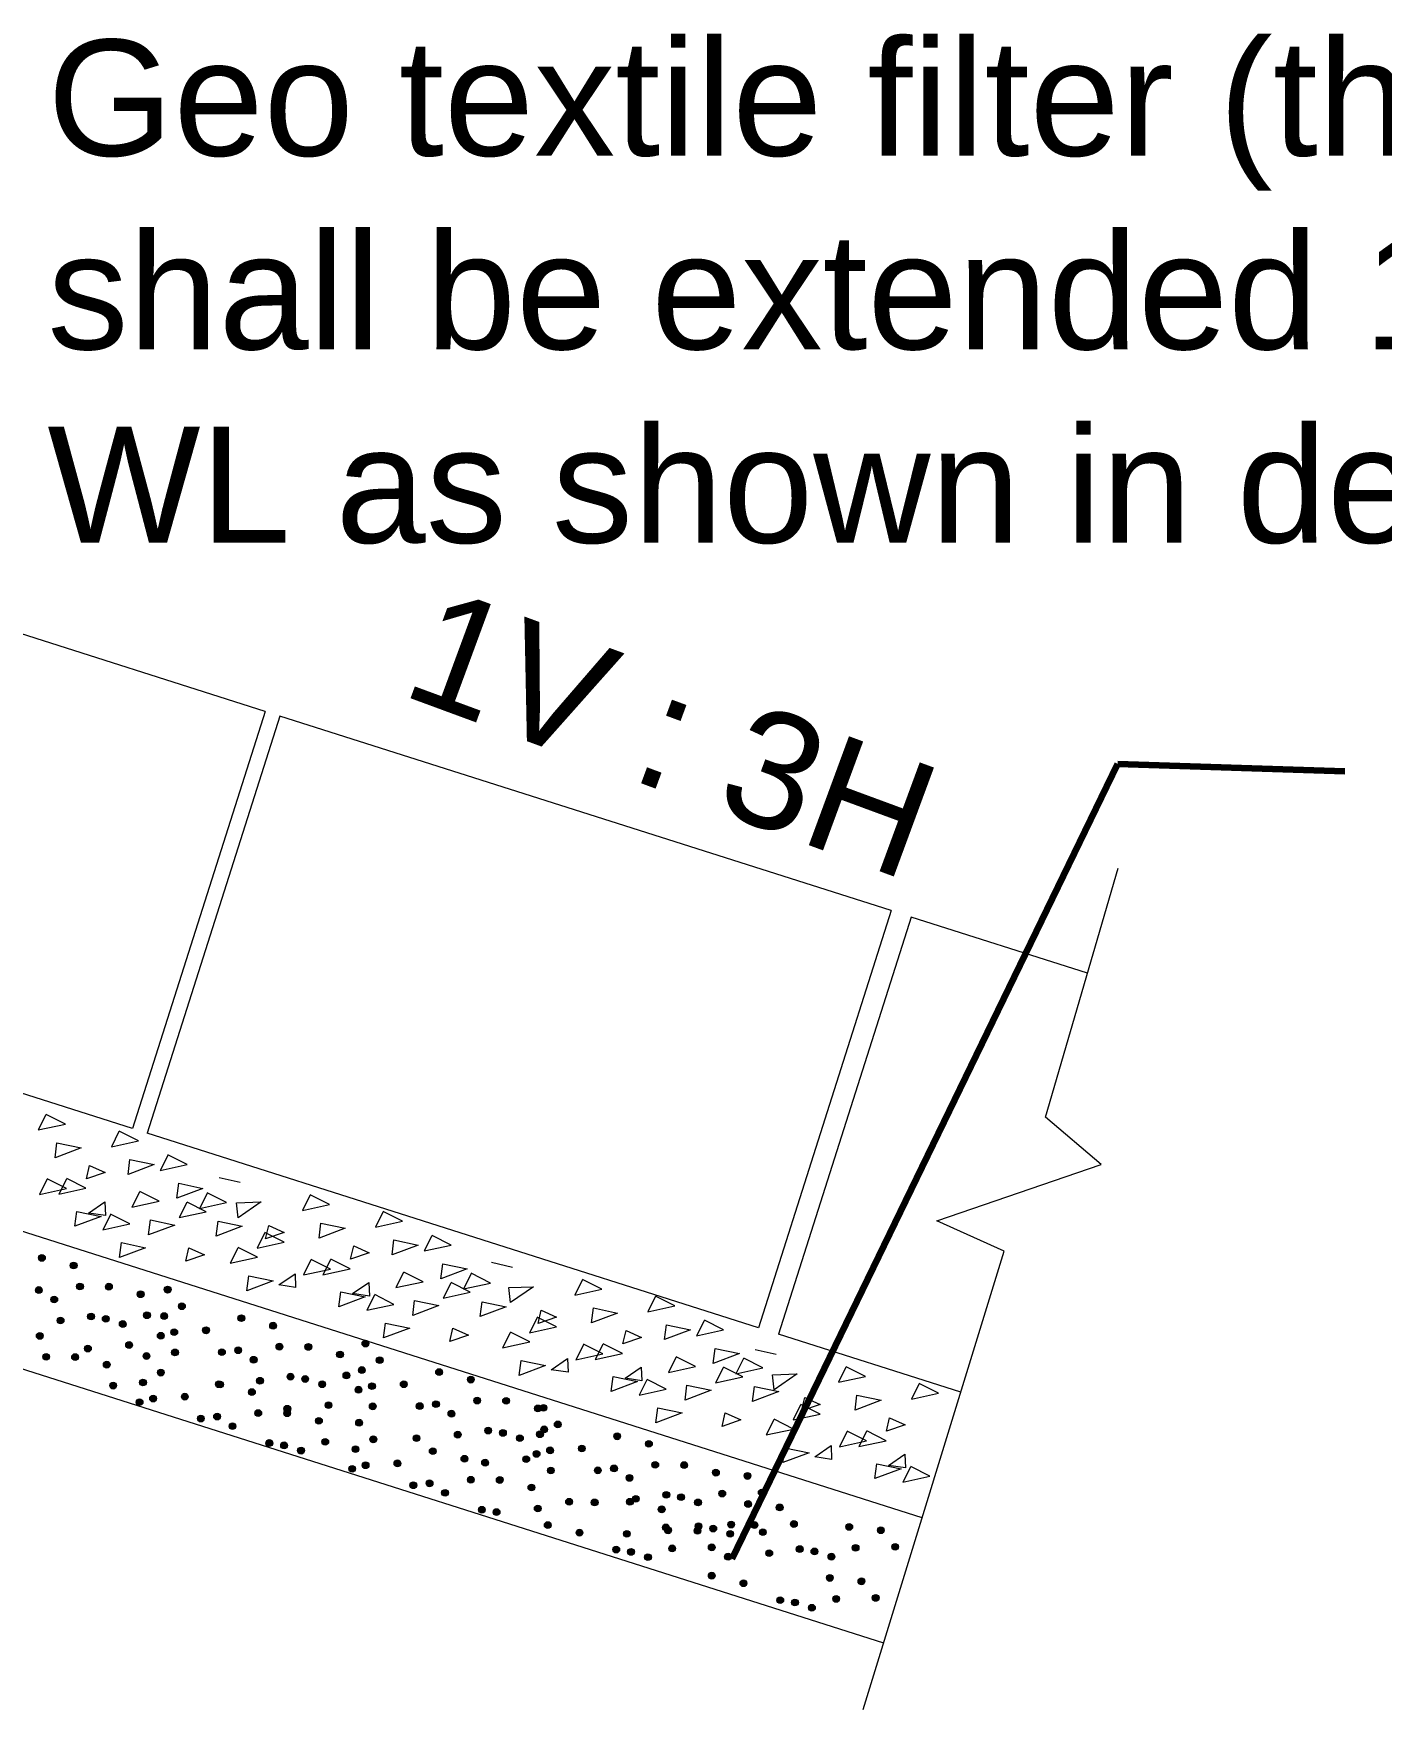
# Model space of a CAD drawing. Header units: inches. Extents: x 15 to 141071, y -30183 to 14738.
# Drawn here: x 37087 to 37904, y 322 to 1338 of the extents above; entities that cross this region are included whole.
import ezdxf

# ---------------------------------------------------------------- set-up
doc = ezdxf.new("R2010")
doc.units = ezdxf.units.IN
doc.header["$MEASUREMENT"] = 0
doc.layers.add('LINE', color=7, linetype='Continuous')
doc.styles.get("Standard").update_dxf_attribs({"font": 'arial.ttf'})
doc.dimstyles.get("Standard").update_dxf_attribs({"dimtxt": 0.18, "dimasz": 0.18, "dimexe": 0.18, "dimexo": 0.0625, "dimgap": 0.09, "dimtad": 0, "dimtih": 1, "dimtoh": 1, "dimdec": 4, "dimzin": 0, "dimdsep": 46, "dimtxsty": 'Standard', "dimcen": 0.09, "dimadec": 0, "dimazin": 0, "dimtfac": 1, "dimtdec": 4, "dimtofl": 0, "dimtmove": 0, "dimatfit": 3, "dimfxl": 1, "dimtolj": 1, "dimtzin": 0, "dimarcsym": 0})

msp = doc.modelspace()

# ---------------------------------------------------------------- hatches: boundary and pattern name
at = {"layer": 'LINE', "lineweight": 20, "ltscale": 0.5}
for points in [[(37093.809881, 595.09429, -1), (37089.95073, 596.472958, -1)], [(37113.036838, 590.501052, -1), (37109.177687, 591.87972, -1)], [(37116.885097, 577.787014, -1), (37113.025946, 579.165683, -1)], [(37134.43438, 577.658151, -1), (37130.575229, 579.036819, -1)], [(37091.901627, 575.634178, -1), (37088.042476, 577.012846, -1)], [(37101.269639, 569.857971, -1), (37097.410488, 571.236639, -1)], [(37153.661337, 573.064913, -1), (37149.802186, 574.443581, -1)], [(37170.167624, 576.705301, -1), (37166.080381, 576.408288, -1)], [(37105.117898, 557.143934, -1), (37101.258747, 558.522602, -1)], [(37123.593282, 559.607401, -1), (37119.734131, 560.98607, -1)], [(37132.526126, 558.198039, -1), (37128.666974, 559.576708, -1)], [(37157.509595, 560.350876, -1), (37153.650444, 561.729544, -1)], [(37168.026235, 560.664744, -1), (37163.938992, 560.367732, -1)], [(37178.822019, 566.627737, -1), (37174.734776, 566.330724, -1)], [(37214.737407, 558.590481, -1), (37210.878256, 559.969149, -1)], [(37092.506397, 547.816879, -1), (37088.647246, 549.195547, -1)], [(37142.820239, 555.014163, -1), (37138.961088, 556.392832, -1)], [(37165.964296, 548.735279, -1), (37161.877053, 548.438266, -1)], [(37174.149823, 550.896455, -1), (37170.06258, 550.599442, -1)], [(37193.420283, 552.049658, -1), (37189.33304, 551.752646, -1)], [(37233.964364, 553.997243, -1), (37230.105213, 555.375911, -1)], [(37121.685028, 540.14729, -1), (37117.825877, 541.525958, -1)], [(37146.668498, 542.300126, -1), (37142.809347, 543.678794, -1)], [(37174.618691, 538.657715, -1), (37170.531448, 538.360702, -1)], [(37202.970208, 537.9474, -1), (37199.111057, 539.326068, -1)], [(37212.829153, 539.130369, -1), (37208.970002, 540.509038, -1)], [(37237.812622, 541.283206, -1), (37233.953471, 542.661874, -1)], [(37255.361906, 541.154342, -1), (37251.502755, 542.53301, -1)], [(37274.588863, 536.561104, -1), (37270.729712, 537.939772, -1)], [(37290.090029, 544.012885, -1), (37286.002786, 543.715872, -1)], [(37096.354656, 535.102842, -1), (37092.495505, 536.48151, -1)], [(37113.903939, 534.973978, -1), (37110.044788, 536.352646, -1)], [(37133.130896, 530.38074, -1), (37129.271745, 531.759408, -1)], [(37157.350167, 536.463411, -1), (37153.262923, 536.166398, -1)], [(37222.197165, 533.354162, -1), (37218.338014, 534.732831, -1)], [(37287.94864, 527.972329, -1), (37283.861397, 527.675316, -1)], [(37298.744424, 533.935322, -1), (37294.657181, 533.638309, -1)], [(37334.659812, 525.898065, -1), (37330.800661, 527.276734, -1)], [(37136.979154, 517.666703, -1), (37133.120003, 519.045371, -1)], [(37155.208778, 520.422854, -1), (37151.121535, 520.125841, -1)], [(37166.004562, 526.385847, -1), (37161.917318, 526.088834, -1)], [(37201.061954, 518.487288, -1), (37197.202803, 519.865957, -1)], [(37201.91995, 518.348591, -1), (37198.060799, 519.727259, -1)], [(37226.045423, 520.640125, -1), (37222.186272, 522.018793, -1)], [(37244.520808, 523.103592, -1), (37240.661657, 524.482261, -1)], [(37253.453651, 521.69423, -1), (37249.5945, 523.072899, -1)], [(37263.747765, 518.510355, -1), (37259.888614, 519.889023, -1)], [(37278.437121, 523.847067, -1), (37274.57797, 525.225735, -1)], [(37294.072228, 518.204039, -1), (37289.984985, 517.907027, -1)], [(37313.342688, 519.357243, -1), (37309.255445, 519.06023, -1)], [(37353.886769, 521.304828, -1), (37350.027618, 522.683496, -1)], [(37153.146839, 508.493389, -1), (37149.059596, 508.196376, -1)], [(37161.332366, 510.654565, -1), (37157.245123, 510.357552, -1)], [(37180.602826, 511.807768, -1), (37176.515583, 511.510755, -1)], [(37221.146907, 513.755353, -1), (37217.287756, 515.134021, -1)], [(37267.596023, 505.796317, -1), (37263.736872, 507.174986, -1)], [(37285.886701, 516.042863, -1), (37281.799458, 515.74585, -1)], [(37332.751558, 506.437954, -1), (37328.892407, 507.816622, -1)], [(37357.735027, 508.59079, -1), (37353.875876, 509.969458, -1)], [(37375.284311, 508.461926, -1), (37371.42516, 509.840595, -1)], [(37190.152751, 497.70551, -1), (37186.2936, 499.084178, -1)], [(37200.011696, 498.888479, -1), (37196.152545, 500.267147, -1)], [(37224.995165, 501.041315, -1), (37221.136014, 502.419984, -1)], [(37242.544449, 500.912452, -1), (37238.685298, 502.29112, -1)], [(37242.612554, 503.643481, -1), (37238.753403, 505.022149, -1)], [(37261.771406, 496.319214, -1), (37257.912255, 497.697882, -1)], [(37286.226968, 496.031319, -1), (37282.139725, 495.734306, -1)], [(37294.541096, 505.9653, -1), (37290.453853, 505.668287, -1)], [(37322.892613, 505.254984, -1), (37319.033462, 506.633653, -1)], [(37342.11957, 500.661747, -1), (37338.260419, 502.040415, -1)], [(37394.511268, 503.868689, -1), (37390.652117, 505.247357, -1)], [(37398.08332, 505.072293, -1), (37393.996077, 504.775281, -1)], [(37209.379708, 493.112272, -1), (37205.520557, 494.49094, -1)], [(37294.881363, 485.953755, -1), (37290.79412, 485.656742, -1)], [(37320.984359, 485.794873, -1), (37317.125208, 487.173541, -1)], [(37345.967828, 487.947709, -1), (37342.108677, 489.326377, -1)], [(37364.443213, 490.411177, -1), (37360.584062, 491.789845, -1)], [(37373.376056, 489.001815, -1), (37369.516905, 490.380483, -1)], [(37383.67017, 485.817939, -1), (37379.811019, 487.196607, -1)], [(37395.941932, 489.031737, -1), (37391.854689, 488.734724, -1)], [(37398.359526, 491.154651, -1), (37394.500375, 492.533319, -1)], [(37406.737715, 494.99473, -1), (37402.650472, 494.697717, -1)], [(37442.653104, 486.957473, -1), (37438.793953, 488.336142, -1)], [(37231.703351, 482.861702, -1), (37227.8442, 484.24037, -1)], [(37240.636194, 481.45234, -1), (37236.777043, 482.831009, -1)], [(37250.930308, 478.268464, -1), (37247.071157, 479.647133, -1)], [(37265.619664, 483.605177, -1), (37261.760513, 484.983845, -1)], [(37284.08558, 479.990762, -1), (37279.998336, 479.69375, -1)], [(37330.796751, 477.916499, -1), (37326.9376, 479.295167, -1)], [(37393.879993, 477.102271, -1), (37389.79275, 476.805259, -1)], [(37402.065519, 479.263448, -1), (37397.978276, 478.966435, -1)], [(37421.335979, 480.416651, -1), (37417.248736, 480.119638, -1)], [(37461.88006, 482.364236, -1), (37458.020909, 483.742904, -1)], [(37282.02364, 468.061297, -1), (37277.936397, 467.764284, -1)], [(37290.209167, 470.222473, -1), (37286.121924, 469.92546, -1)], [(37309.479627, 471.375676, -1), (37305.392384, 471.078664, -1)], [(37350.023708, 473.323261, -1), (37346.164557, 474.701929, -1)], [(37362.534959, 470.951065, -1), (37358.675808, 472.329734, -1)], [(37387.518428, 473.103902, -1), (37383.659277, 474.48257, -1)], [(37402.534388, 467.024708, -1), (37398.447145, 466.727695, -1)], [(37430.885905, 466.314393, -1), (37427.026754, 467.693061, -1)], [(37440.744849, 467.497362, -1), (37436.885698, 468.87603, -1)], [(37465.728319, 469.650198, -1), (37461.869168, 471.028867, -1)], [(37483.277602, 469.521335, -1), (37479.418451, 470.900003, -1)], [(37502.504559, 464.928097, -1), (37498.645408, 466.306765, -1)], [(37319.029552, 457.273418, -1), (37315.170401, 458.652086, -1)], [(37328.888497, 458.456387, -1), (37325.029346, 459.835056, -1)], [(37353.871966, 460.609224, -1), (37350.012815, 461.987892, -1)], [(37371.42125, 460.48036, -1), (37367.562099, 461.859028, -1)], [(37390.648207, 455.887122, -1), (37386.789056, 457.265791, -1)], [(37450.112861, 461.721155, -1), (37446.25371, 463.099823, -1)], [(37521.778238, 463.740612, -1), (37517.690995, 463.4436, -1)], [(37338.256509, 452.68018, -1), (37334.397358, 454.058849, -1)], [(37413.588417, 448.100451, -1), (37409.501174, 447.803438, -1)], [(37428.97765, 446.854281, -1), (37425.118499, 448.232949, -1)], [(37450.40307, 447.265455, -1), (37446.543919, 448.644123, -1)], [(37453.96112, 449.007117, -1), (37450.101969, 450.385786, -1)], [(37472.436505, 451.470585, -1), (37468.577354, 452.849253, -1)], [(37481.369348, 450.061223, -1), (37477.510197, 451.439891, -1)], [(37491.663461, 446.877347, -1), (37487.80431, 448.256016, -1)], [(37506.352817, 452.214059, -1), (37502.493666, 453.592728, -1)], [(37522.021725, 445.879159, -1), (37518.162574, 447.257827, -1)], [(37530.432633, 453.663049, -1), (37526.34539, 453.366036, -1)], [(37360.580152, 442.42961, -1), (37356.721001, 443.808279, -1)], [(37369.512995, 441.020248, -1), (37365.653844, 442.398917, -1)], [(37394.496465, 443.173085, -1), (37390.637314, 444.551753, -1)], [(37469.630027, 442.672217, -1), (37465.770876, 444.050885, -1)], [(37541.295403, 444.691675, -1), (37537.20816, 444.394662, -1)], [(37400.54603, 433.115551, -1), (37396.686879, 434.494219, -1)], [(37419.772986, 428.522313, -1), (37415.913835, 429.900981, -1)], [(37448.494816, 427.805343, -1), (37444.635665, 429.184012, -1)], [(37472.164684, 431.729255, -1), (37468.305533, 433.107923, -1)], [(37473.478285, 429.95818, -1), (37469.619134, 431.336848, -1)], [(37491.438363, 430.541771, -1), (37487.35112, 430.244758, -1)], [(37491.95367, 432.421647, -1), (37488.094519, 433.800316, -1)], [(37500.886513, 431.012285, -1), (37497.027362, 432.390954, -1)], [(37511.180627, 427.82841, -1), (37507.321476, 429.207078, -1)], [(37511.770031, 433.40962, -1), (37507.91088, 434.788288, -1)], [(37525.869983, 433.165122, -1), (37522.010832, 434.54379, -1)], [(37530.996987, 428.816382, -1), (37527.137836, 430.19505, -1)], [(37549.949798, 434.614111, -1), (37545.862555, 434.317098, -1)], [(37583.388685, 432.023324, -1), (37579.529534, 433.401992, -1)], [(37602.662364, 430.83584, -1), (37598.575121, 430.538827, -1)], [(37442.09663, 418.271743, -1), (37438.237479, 419.650412, -1)], [(37451.029473, 416.862381, -1), (37447.170322, 418.24105, -1)], [(37476.012943, 419.015218, -1), (37472.153792, 420.393886, -1)], [(37500.092758, 420.464207, -1), (37496.005515, 420.167194, -1)], [(37509.861776, 413.949508, -1), (37506.002625, 415.328177, -1)], [(37534.845246, 416.102345, -1), (37530.986095, 417.481013, -1)], [(37553.320631, 418.565812, -1), (37549.46148, 419.94448, -1)], [(37562.253474, 417.15645, -1), (37558.394323, 418.535118, -1)], [(37572.547587, 413.972574, -1), (37568.688437, 415.351243, -1)], [(37587.236944, 419.309287, -1), (37583.377793, 420.687955, -1)], [(37611.316759, 420.758276, -1), (37607.229516, 420.461263, -1)], [(37461.323586, 413.678506, -1), (37457.464436, 415.057174, -1)], [(37499.970917, 402.445893, -1), (37496.111766, 403.824562, -1)], [(37519.197873, 397.852656, -1), (37515.338722, 399.231324, -1)], [(37571.589571, 401.059598, -1), (37567.73042, 402.438266, -1)], [(37590.86325, 399.872113, -1), (37586.776007, 399.5751, -1)], [(37541.521517, 387.602086, -1), (37537.662366, 388.980754, -1)], [(37550.45436, 386.192724, -1), (37546.595209, 387.571392, -1)], [(37575.43783, 388.34556, -1), (37571.578679, 389.724228, -1)], [(37599.517645, 389.79455, -1), (37595.430402, 389.497537, -1)], [(37560.748473, 383.008848, -1), (37556.889323, 384.387516, -1)]]:
    msp.add_hatch(color=7, dxfattribs=at).paths.add_polyline_path(points)

# ---------------------------------------------------------------- linework, layer by layer
at = {"layer": 'LINE', "color": 7, "lineweight": 20, "ltscale": 0.5}
for p, q in [((37227.237755, 927.06778), (36850.315621, 1046.961376)), ((37227.237755, 927.06778), (37146.809425, 674.216759)), ((37236.201126, 924.216659), (37155.772796, 671.365637)), ((37606.793372, 806.336511), (37236.201126, 924.216659)), ((37606.793372, 806.336511), (37526.365042, 553.48549)), ((37146.809425, 674.216759), (36769.887291, 794.110354)), ((37618.984053, 802.458828), (37538.555722, 549.607807)), ((37725.92523, 768.442354), (37618.984053, 802.458828)), ((37625.733427, 438.286108), (36525.346778, 788.303525)), ((37602.316839, 362.142889), (36501.93019, 712.160305)), ((37094.278715, 682.478601), (37089.693822, 673.363053)), ((37106.125413, 676.951147), (37094.451784, 682.822692)), ((37089.693822, 673.363053), (37106.125413, 676.951147)), ((37138.563689, 672.338638), (37133.978796, 663.22309)), ((37150.410387, 666.811185), (37138.736759, 672.682729)), ((37526.365042, 553.48549), (37155.772796, 671.365637)), ((37099.81678, 656.553564), (37100.971927, 665.613661)), ((37115.678519, 662.533076), (37099.81678, 656.553564)), ((37100.971927, 665.613661), (37115.678519, 662.533076)), ((37133.978796, 663.22309), (37150.410387, 666.811185)), ((37118.92013, 643.775775), (37120.81079, 651.877522)), ((37120.81079, 651.877522), (37130.202569, 647.645561)), ((37144.101755, 646.413602), (37145.256901, 655.473698)), ((37159.963493, 652.393113), (37144.101755, 646.413602)), ((37145.256901, 655.473698), (37159.963493, 652.393113)), ((37168.14741, 657.900263), (37163.562517, 648.784715)), ((37163.562517, 648.784715), (37179.994108, 652.372809)), ((37179.994108, 652.372809), (37168.320479, 658.244354)), ((37094.911955, 643.346257), (37090.327062, 634.230709)), ((37106.758653, 637.818803), (37095.085025, 643.690348)), ((37106.759393, 643.50828), (37102.1745, 634.392732)), ((37118.606091, 637.980827), (37106.932462, 643.852371)), ((37130.202569, 647.645561), (37118.92013, 643.775775)), ((37173.685475, 631.975226), (37174.840622, 641.035323)), ((37174.840622, 641.035323), (37189.547214, 637.954737)), ((37212.127739, 641.412885), (37199.387924, 644.319041)), ((37090.327062, 634.230709), (37106.758653, 637.818803)), ((37102.1745, 634.392732), (37118.606091, 637.980827)), ((37151.05129, 635.676708), (37146.466397, 626.561161)), ((37146.466397, 626.561161), (37162.897988, 630.149255)), ((37162.897988, 630.149255), (37151.224359, 636.020799)), ((37189.547214, 637.954737), (37173.685475, 631.975226)), ((37191.982842, 634.887953), (37187.397949, 625.772405)), ((37203.82954, 629.3605), (37192.155911, 635.232044)), ((37254.390289, 633.695916), (37249.805396, 624.580368)), ((37266.236987, 628.168462), (37254.563359, 634.040007)), ((37111.848392, 614.954655), (37113.003539, 624.014751)), ((37127.71013, 620.934166), (37111.848392, 614.954655)), ((37113.003539, 624.014751), (37127.71013, 620.934166)), ((37120.189368, 622.999773), (37130.016344, 629.759893)), ((37130.373049, 621.448114), (37120.189368, 622.999773)), ((37133.387492, 621.948495), (37128.802599, 612.832948)), ((37130.016344, 629.759893), (37130.373049, 621.448114)), ((37145.23419, 616.421042), (37133.560561, 622.292586)), ((37179.702552, 629.32773), (37175.117658, 620.212183)), ((37175.117658, 620.212183), (37191.54925, 623.800277)), ((37191.54925, 623.800277), (37179.875621, 629.671821)), ((37187.397949, 625.772405), (37203.82954, 629.3605)), ((37209.838289, 629.171339), (37224.854721, 629.701072)), ((37210.885708, 620.098158), (37209.838289, 629.171339)), ((37224.854721, 629.701072), (37210.885708, 620.098158)), ((37249.805396, 624.580368), (37266.236987, 628.168462)), ((37298.675264, 623.555953), (37294.09037, 614.440405)), ((37310.521961, 618.0285), (37298.848333, 623.900044)), ((37128.802599, 612.832948), (37145.23419, 616.421042)), ((37156.589355, 609.751672), (37157.744502, 618.811768)), ((37172.451094, 615.731183), (37156.589355, 609.751672)), ((37157.744502, 618.811768), (37172.451094, 615.731183)), ((37197.520907, 608.962917), (37198.676054, 618.023013)), ((37213.382645, 614.942428), (37197.520907, 608.962917)), ((37198.676054, 618.023013), (37213.382645, 614.942428)), ((37226.948726, 610.87416), (37222.363833, 601.758613)), ((37238.795424, 605.346707), (37227.121795, 611.218251)), ((37227.539432, 607.33), (37229.430093, 615.431747)), ((37238.821871, 611.199786), (37227.539432, 607.33)), ((37229.430093, 615.431747), (37238.821871, 611.199786)), ((37259.928355, 607.77088), (37261.083501, 616.830976)), ((37275.790093, 613.750391), (37259.928355, 607.77088)), ((37261.083501, 616.830976), (37275.790093, 613.750391)), ((37294.09037, 614.440405), (37310.521961, 618.0285)), ((37138.925557, 596.023459), (37140.080704, 605.083555)), ((37154.787296, 602.00297), (37138.925557, 596.023459)), ((37140.080704, 605.083555), (37154.787296, 602.00297)), ((37179.089049, 593.836481), (37180.97971, 601.938228)), ((37180.97971, 601.938228), (37190.371488, 597.706267)), ((37210.66638, 601.795651), (37206.081487, 592.680103)), ((37222.513078, 596.268198), (37210.839449, 602.139742)), ((37222.363833, 601.758613), (37238.795424, 605.346707)), ((37279.031704, 594.99309), (37280.922364, 603.094837)), ((37280.922364, 603.094837), (37290.314143, 598.862876)), ((37304.213329, 597.630917), (37305.368475, 606.691013)), ((37320.075067, 603.610428), (37304.213329, 597.630917)), ((37305.368475, 606.691013), (37320.075067, 603.610428)), ((37328.258984, 609.117578), (37323.674091, 600.00203)), ((37323.674091, 600.00203), (37340.105682, 603.590124)), ((37340.105682, 603.590124), (37328.432053, 609.461669)), ((37190.371488, 597.706267), (37179.089049, 593.836481)), ((37206.081487, 592.680103), (37222.513078, 596.268198)), ((37255.02353, 594.563572), (37250.438636, 585.448024)), ((37266.870227, 589.036118), (37255.196599, 594.907663)), ((37266.870967, 594.725595), (37262.286074, 585.610047)), ((37278.717665, 589.198142), (37267.044036, 595.069686)), ((37290.314143, 598.862876), (37279.031704, 594.99309)), ((37333.797049, 583.192541), (37334.952196, 592.252638)), ((37334.952196, 592.252638), (37349.658788, 589.172052)), ((37377.302454, 590.028453), (37364.562639, 592.934609)), ((37216.204445, 575.870615), (37217.359592, 584.930711)), ((37232.066183, 581.850126), (37216.204445, 575.870615)), ((37217.359592, 584.930711), (37232.066183, 581.850126)), ((37235.559979, 579.420071), (37245.386955, 586.180191)), ((37245.74366, 577.868412), (37235.559979, 579.420071)), ((37245.386955, 586.180191), (37245.74366, 577.868412)), ((37250.438636, 585.448024), (37266.870227, 589.036118)), ((37262.286074, 585.610047), (37278.717665, 589.198142)), ((37280.300942, 574.217088), (37290.127919, 580.977208)), ((37290.127919, 580.977208), (37290.484623, 572.665429)), ((37311.162864, 586.894024), (37306.577971, 577.778476)), ((37306.577971, 577.778476), (37323.009562, 581.36657)), ((37323.009562, 581.36657), (37311.335933, 587.238115)), ((37349.658788, 589.172052), (37333.797049, 583.192541)), ((37339.814126, 580.545045), (37335.229233, 571.429498)), ((37351.660824, 575.017592), (37339.987195, 580.889136)), ((37352.094416, 586.105268), (37347.509523, 576.98972)), ((37347.509523, 576.98972), (37363.941114, 580.577815)), ((37363.941114, 580.577815), (37352.267485, 586.449359)), ((37419.565004, 582.311484), (37414.980111, 573.195936)), ((37431.411702, 576.78403), (37419.738074, 582.655575)), ((37271.959966, 566.17197), (37273.115113, 575.232066)), ((37287.821705, 572.151481), (37271.959966, 566.17197)), ((37273.115113, 575.232066), (37287.821705, 572.151481)), ((37290.484623, 572.665429), (37280.300942, 574.217088)), ((37293.499066, 573.16581), (37288.914173, 564.050263)), ((37305.345764, 567.638357), (37293.672135, 573.509901)), ((37316.700929, 560.968987), (37317.856076, 570.029083)), ((37317.856076, 570.029083), (37332.562668, 566.948498)), ((37335.229233, 571.429498), (37351.660824, 575.017592)), ((37357.632481, 560.180232), (37358.787628, 569.240328)), ((37358.787628, 569.240328), (37373.49422, 566.159743)), ((37375.013004, 577.786907), (37390.029436, 578.31664)), ((37376.060423, 568.713726), (37375.013004, 577.786907)), ((37390.029436, 578.31664), (37376.060423, 568.713726)), ((37414.980111, 573.195936), (37431.411702, 576.78403)), ((37463.849979, 572.171521), (37459.265085, 563.055973)), ((37475.696676, 566.644068), (37464.023048, 572.515612)), ((37288.914173, 564.050263), (37305.345764, 567.638357)), ((37332.562668, 566.948498), (37316.700929, 560.968987)), ((37373.49422, 566.159743), (37357.632481, 560.180232)), ((37392.123441, 559.489728), (37387.538548, 550.374181)), ((37403.970139, 553.962275), (37392.29651, 559.833819)), ((37392.714147, 555.945568), (37394.604808, 564.047315)), ((37403.996586, 559.815354), (37392.714147, 555.945568)), ((37394.604808, 564.047315), (37403.996586, 559.815354)), ((37425.10307, 556.386447), (37426.258216, 565.446544)), ((37440.964808, 562.365958), (37425.10307, 556.386447)), ((37426.258216, 565.446544), (37440.964808, 562.365958)), ((37459.265085, 563.055973), (37475.696676, 566.644068)), ((37299.037131, 547.240774), (37300.192278, 556.30087)), ((37314.89887, 553.220285), (37299.037131, 547.240774)), ((37300.192278, 556.30087), (37314.89887, 553.220285)), ((37339.200623, 545.053796), (37341.091284, 553.155543)), ((37350.483062, 548.923582), (37339.200623, 545.053796)), ((37341.091284, 553.155543), (37350.483062, 548.923582)), ((37375.841095, 550.411219), (37371.256202, 541.295671)), ((37387.687793, 544.883766), (37376.014164, 550.75531)), ((37387.538548, 550.374181), (37403.970139, 553.962275)), ((37444.206419, 543.608658), (37446.097079, 551.710405)), ((37446.097079, 551.710405), (37455.488858, 547.478444)), ((37469.388044, 546.246485), (37470.54319, 555.306581)), ((37485.249782, 552.225996), (37469.388044, 546.246485)), ((37470.54319, 555.306581), (37485.249782, 552.225996)), ((37493.433699, 557.733145), (37488.848806, 548.617598)), ((37488.848806, 548.617598), (37505.280397, 552.205692)), ((37505.280397, 552.205692), (37493.606768, 558.077236)), ((37649.150016, 514.429328), (37538.555722, 549.607807)), ((37371.256202, 541.295671), (37387.687793, 544.883766)), ((37420.198245, 543.179139), (37415.613351, 534.063592)), ((37432.044942, 537.651686), (37420.371314, 543.52323)), ((37432.045682, 543.341163), (37427.460789, 534.225615)), ((37443.89238, 537.81371), (37432.218752, 543.685254)), ((37455.488858, 547.478444), (37444.206419, 543.608658)), ((37498.971764, 531.808109), (37500.126911, 540.868205)), ((37500.126911, 540.868205), (37514.833503, 537.78762)), ((37537.152803, 537.200105), (37524.412987, 540.10626)), ((37381.37916, 524.486183), (37382.534307, 533.546279)), ((37397.240898, 530.465694), (37381.37916, 524.486183)), ((37382.534307, 533.546279), (37397.240898, 530.465694)), ((37400.734694, 528.035639), (37410.56167, 534.795758)), ((37410.56167, 534.795758), (37410.918375, 526.48398)), ((37415.613351, 534.063592), (37432.044942, 537.651686)), ((37427.460789, 534.225615), (37443.89238, 537.81371)), ((37445.475657, 522.832656), (37455.302634, 529.592775)), ((37455.302634, 529.592775), (37455.659338, 521.280997)), ((37476.337579, 535.509591), (37471.752686, 526.394044)), ((37471.752686, 526.394044), (37488.184277, 529.982138)), ((37488.184277, 529.982138), (37476.510649, 535.853682)), ((37514.833503, 537.78762), (37498.971764, 531.808109)), ((37504.988841, 529.160613), (37500.403948, 520.045066)), ((37516.835539, 523.63316), (37505.16191, 529.504704)), ((37517.269131, 534.720836), (37512.684238, 525.605288)), ((37512.684238, 525.605288), (37529.115829, 529.193382)), ((37529.115829, 529.193382), (37517.4422, 535.064927)), ((37579.415353, 529.483135), (37574.83046, 520.367588)), ((37591.262051, 523.955682), (37579.588422, 529.827226)), ((37410.918375, 526.48398), (37400.734694, 528.035639)), ((37437.134681, 514.787538), (37438.289828, 523.847634)), ((37452.99642, 520.767049), (37437.134681, 514.787538)), ((37438.289828, 523.847634), (37452.99642, 520.767049)), ((37455.659338, 521.280997), (37445.475657, 522.832656)), ((37458.673781, 521.781378), (37454.088888, 512.665831)), ((37470.520479, 516.253925), (37458.84685, 522.125469)), ((37481.875645, 509.584555), (37483.030791, 518.644651)), ((37483.030791, 518.644651), (37497.737383, 515.564066)), ((37500.403948, 520.045066), (37516.835539, 523.63316)), ((37534.863353, 524.958559), (37549.879785, 525.488292)), ((37535.910772, 515.885377), (37534.863353, 524.958559)), ((37549.879785, 525.488292), (37535.910772, 515.885377)), ((37574.83046, 520.367588), (37591.262051, 523.955682)), ((37623.700327, 519.343173), (37619.115434, 510.227625)), ((37635.547025, 513.815719), (37623.873396, 519.687264)), ((37454.088888, 512.665831), (37470.520479, 516.253925)), ((37497.737383, 515.564066), (37481.875645, 509.584555)), ((37522.807196, 508.7958), (37523.962343, 517.855896)), ((37538.668935, 514.775311), (37522.807196, 508.7958)), ((37523.962343, 517.855896), (37538.668935, 514.775311)), ((37552.564496, 503.117219), (37554.455156, 511.218966)), ((37554.455156, 511.218966), (37563.846935, 506.987006)), ((37584.953418, 503.558099), (37586.108565, 512.618195)), ((37600.815156, 509.53761), (37584.953418, 503.558099)), ((37586.108565, 512.618195), (37600.815156, 509.53761)), ((37619.115434, 510.227625), (37635.547025, 513.815719)), ((37464.211846, 495.856342), (37465.366993, 504.916438)), ((37480.073585, 501.835853), (37464.211846, 495.856342)), ((37465.366993, 504.916438), (37480.073585, 501.835853)), ((37504.375338, 493.669364), (37506.265999, 501.771111)), ((37506.265999, 501.771111), (37515.657777, 497.53915)), ((37547.538141, 492.055417), (37535.864513, 497.926962)), ((37551.97379, 506.66138), (37547.388896, 497.545832)), ((37547.388896, 497.545832), (37563.820488, 501.133927)), ((37563.820488, 501.133927), (37552.146859, 507.005471)), ((37563.846935, 506.987006), (37552.564496, 503.117219)), ((37604.056767, 490.78031), (37605.947428, 498.882057)), ((37605.947428, 498.882057), (37615.339206, 494.650096)), ((37515.657777, 497.53915), (37504.375338, 493.669364)), ((37535.691444, 497.582871), (37531.10655, 488.467323)), ((37531.10655, 488.467323), (37547.538141, 492.055417)), ((37580.048593, 490.350791), (37575.4637, 481.235244)), ((37591.895291, 484.823338), (37580.221662, 490.694882)), ((37591.896031, 490.512815), (37587.311138, 481.397267)), ((37603.742729, 484.985361), (37592.0691, 490.856906)), ((37615.339206, 494.650096), (37604.056767, 490.78031)), ((37541.229509, 471.657834), (37542.384655, 480.717931)), ((37557.091247, 477.637345), (37541.229509, 471.657834)), ((37542.384655, 480.717931), (37557.091247, 477.637345)), ((37560.585043, 475.207291), (37570.412019, 481.96741)), ((37570.412019, 481.96741), (37570.768724, 473.655632)), ((37575.4637, 481.235244), (37591.895291, 484.823338)), ((37587.311138, 481.397267), (37603.742729, 484.985361)), ((37570.768724, 473.655632), (37560.585043, 475.207291)), ((37596.98503, 461.95919), (37598.140176, 471.019286)), ((37612.846768, 467.938701), (37596.98503, 461.95919)), ((37598.140176, 471.019286), (37612.846768, 467.938701)), ((37605.326006, 470.004308), (37615.152982, 476.764427)), ((37615.509687, 468.452649), (37605.326006, 470.004308)), ((37618.52413, 468.95303), (37613.939237, 459.837482)), ((37615.152982, 476.764427), (37615.509687, 468.452649)), ((37630.370828, 463.425577), (37618.697199, 469.297121)), ((37613.939237, 459.837482), (37630.370828, 463.425577))]:
    msp.add_line(p, q, dxfattribs=at)
msp.add_lwpolyline([(37589.976726, 322.016808), (37675.412503, 599.826493), (37634.656357, 618.333149), (37734.302389, 652.426084), (37700.383748, 681.024955), (37744.542307, 832.160524)], dxfattribs=at)
for centre in [(37091.880306, 595.783624), (37111.107263, 591.190386), (37114.955521, 578.476349), (37132.504804, 578.347485), (37089.972051, 576.323512), (37099.340064, 570.547305), (37151.731761, 573.754247), (37168.124002, 576.556794), (37103.188322, 557.833268), (37121.663707, 560.296735), (37130.59655, 558.887373), (37155.58002, 561.04021), (37165.982614, 560.516238), (37176.778397, 566.479231), (37212.807832, 559.279815), (37090.576822, 548.506213), (37140.890664, 555.703498), (37163.920675, 548.586772), (37172.106201, 550.747949), (37191.376661, 551.901152), (37232.034788, 554.686577), (37119.755452, 540.836624), (37144.738922, 542.98946), (37172.57507, 538.509209), (37201.040633, 538.636734), (37210.899577, 539.819704), (37235.883047, 541.97254), (37253.43233, 541.843676), (37272.659287, 537.250438), (37288.046407, 543.864379), (37094.42508, 535.792176), (37111.974364, 535.663312), (37131.20132, 531.070074), (37155.306545, 536.314904), (37220.267589, 534.043496), (37285.905019, 527.823822), (37296.700802, 533.786815), (37332.730237, 526.587399), (37135.049579, 518.356037), (37153.165157, 520.274348), (37163.96094, 526.237341), (37199.132378, 519.176623), (37199.990375, 519.037925), (37224.115848, 521.329459), (37242.591233, 523.792927), (37251.524076, 522.383565), (37261.818189, 519.199689), (37276.507545, 524.536401), (37292.028607, 518.055533), (37311.299066, 519.208736), (37351.957194, 521.994162), (37151.103218, 508.344882), (37159.288744, 510.506058), (37178.559204, 511.659262), (37219.217331, 514.444687), (37265.666448, 506.485651), (37283.84308, 515.894357), (37330.821982, 507.127288), (37355.805452, 509.280124), (37373.354735, 509.15126), (37188.223175, 498.394844), (37198.08212, 499.577813), (37223.06559, 501.73065), (37240.614873, 501.601786), (37240.682978, 504.332815), (37259.84183, 497.008548), (37284.183346, 495.882812), (37292.497475, 505.816793), (37320.963038, 505.944318), (37340.189995, 501.351081), (37392.581692, 504.558023), (37396.039699, 504.923787), (37207.450132, 493.801606), (37292.837741, 485.805249), (37319.054783, 486.484207), (37344.038253, 488.637043), (37362.513638, 491.100511), (37371.446481, 489.691149), (37381.740595, 486.507273), (37393.89831, 488.883231), (37396.429951, 491.843985), (37404.694094, 494.846223), (37440.723528, 487.646808), (37229.773776, 483.551036), (37238.706619, 482.141674), (37249.000732, 478.957799), (37263.690088, 484.294511), (37282.041958, 479.842256), (37328.867176, 478.605833), (37391.836371, 476.953765), (37400.021898, 479.114941), (37419.292358, 480.268145), (37459.950485, 483.05357), (37279.980019, 467.91279), (37288.165546, 470.073967), (37307.436005, 471.22717), (37348.094133, 474.012595), (37360.605383, 471.640399), (37385.588853, 473.793236), (37400.490766, 466.876201), (37428.956329, 467.003727), (37438.815274, 468.186696), (37463.798743, 470.339532), (37481.348027, 470.210669), (37500.574984, 465.617431), (37317.099977, 457.962752), (37326.958921, 459.145722), (37351.942391, 461.298558), (37369.491674, 461.169694), (37388.718631, 456.576456), (37448.183286, 462.410489), (37519.734616, 463.592106), (37336.326934, 453.369514), (37411.544795, 447.951945), (37427.048075, 447.543615), (37448.473495, 447.954789), (37452.031544, 449.696452), (37470.506929, 452.159919), (37479.439772, 450.750557), (37489.733886, 447.566681), (37504.423242, 452.903394), (37520.092149, 446.568493), (37528.389011, 453.514542), (37358.650577, 443.118945), (37367.58342, 441.709583), (37392.56689, 443.862419), (37467.700451, 443.361551), (37539.251782, 444.543168), (37398.616454, 433.804885), (37417.843411, 429.211647), (37446.56524, 428.494677), (37470.235109, 432.418589), (37471.54871, 430.647514), (37489.394741, 430.393264), (37490.024095, 433.110981), (37498.956938, 431.701619), (37509.251051, 428.517744), (37509.840455, 434.098954), (37523.940408, 433.854456), (37529.067412, 429.505716), (37547.906177, 434.465605), (37581.45911, 432.712658), (37600.618742, 430.687333), (37440.167054, 418.961077), (37449.099897, 417.551715), (37474.083367, 419.704552), (37498.049136, 420.315701), (37507.932201, 414.638842), (37532.91567, 416.791679), (37551.391055, 419.255146), (37560.323898, 417.845784), (37570.618012, 414.661909), (37585.307368, 419.998621), (37609.273137, 420.609769), (37459.394011, 414.36784), (37498.041341, 403.135228), (37517.268298, 398.54199), (37569.659996, 401.748932), (37588.819628, 399.723607), (37539.591941, 388.29142), (37548.524784, 386.882058), (37573.508254, 389.034894), (37597.474023, 389.646043), (37558.818898, 383.698182)]:
    msp.add_circle(centre, 2.04901, dxfattribs=at)

# ---------------------------------------------------------------- texts
at = {"color": 7, "lineweight": 20, "ltscale": 0.18, "insert": (37332.725432, 1003.738652), "char_height": 70.38, "width": 3482.07985402, "attachment_point": 1, "rotation": 339.756709615}
msp.add_mtext('1V : 3H', dxfattribs=at)
at = {"layer": 'LINE', "color": 0, "linetype": 'ByBlock', "lineweight": 20, "ltscale": 0.5, "insert": (37095.216807, 1334.367289), "char_height": 70.38, "attachment_point": 1}
msp.add_mtext('Geo textile filter (thickness >= 3.00 mm)\\Pshall be extended 1.00m below Working \\PWL as shown in detail "Z".', dxfattribs=at)

# ---------------------------------------------------------------- leaders
at = {"layer": 'LINE', "color": 7, "lineweight": 20, "ltscale": 0.5}
msp.add_leader([(37510.38286, 413.391688), (37744.280936, 895.267759), (37881.903057, 890.947558)], dimstyle='Standard', override={"dimtxt": 0.9, "dimasz": 0.7, "dimclrd": 7, "dimclre": 7, "dimclrt": 7, "dimlwd": 65535, "dimlwe": 65535}, dxfattribs=at)

doc.saveas('drawing.dxf')
